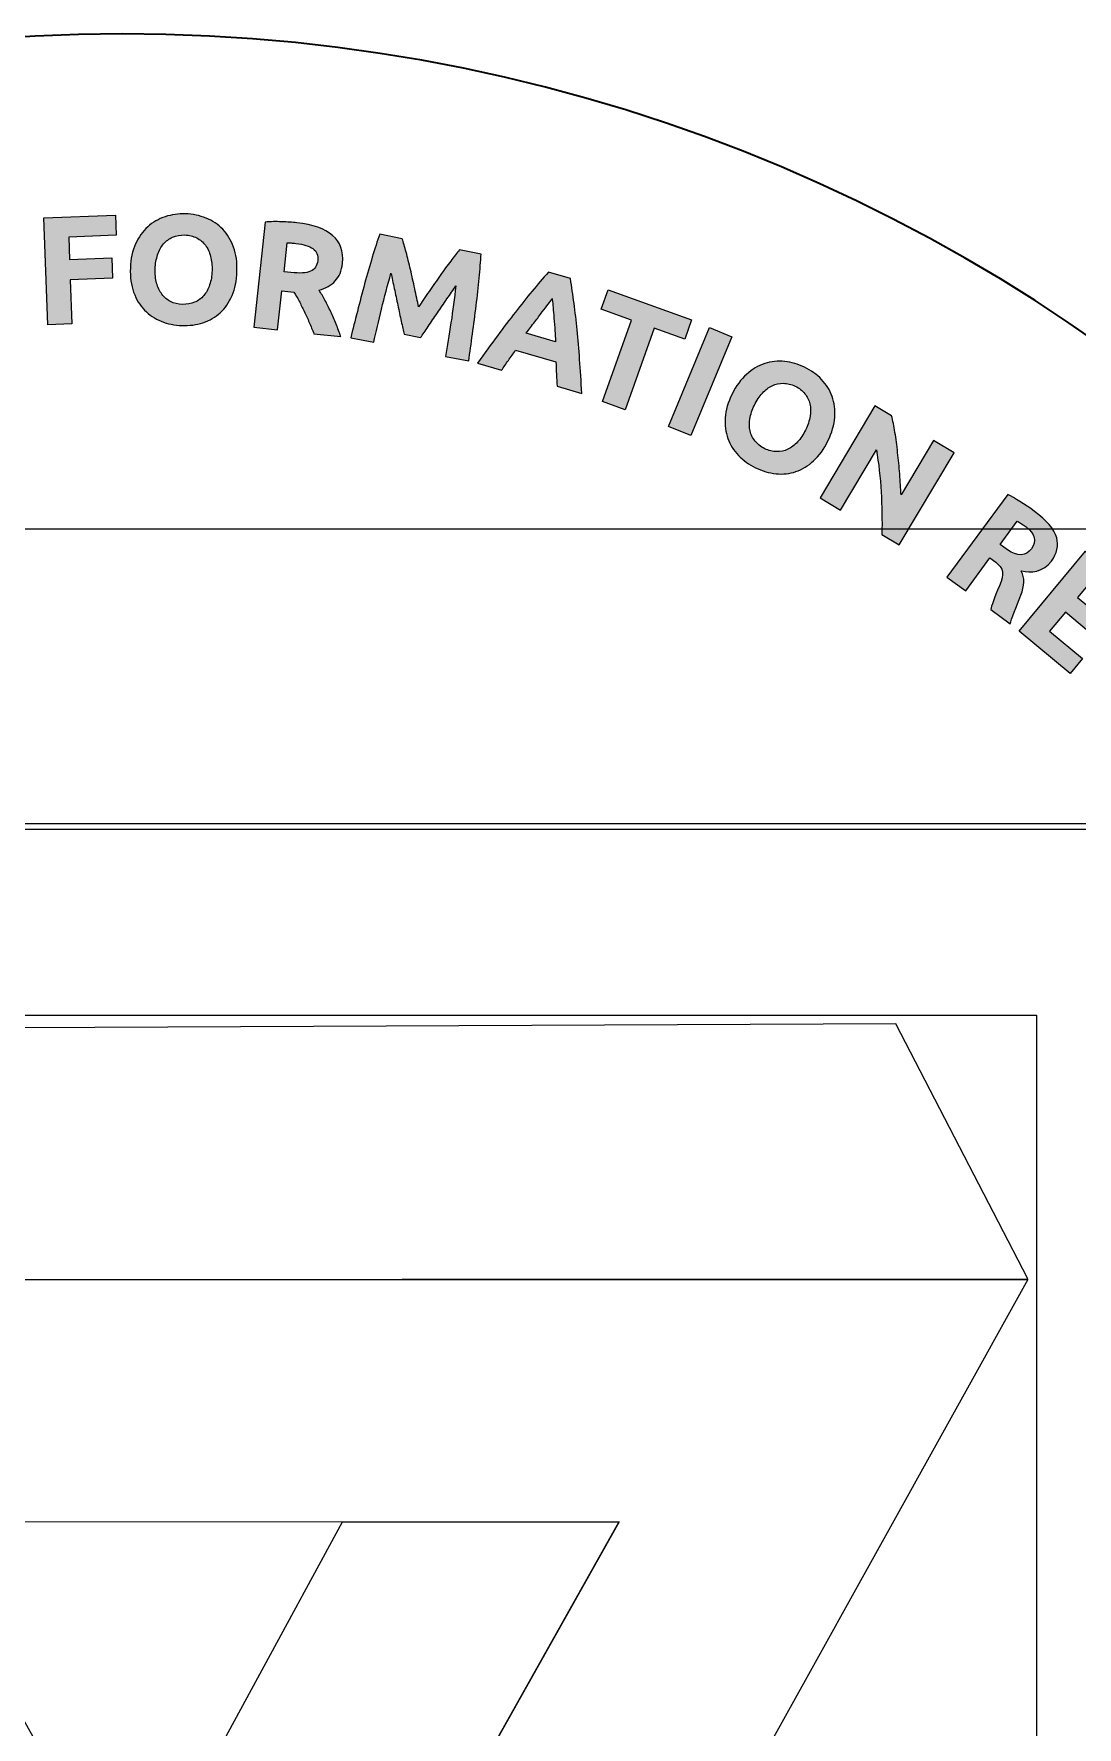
# Model space of a CAD drawing. Header units: inches. Extents: x -2274 to 2242, y -41 to -2.
# Drawn here: x 27.8 to 39.81, y -21.41 to -1.91 of the extents above; entities that cross this region are included whole.
import ezdxf

# ---------------------------------------------------------------- set-up
doc = ezdxf.new("R2010")
doc.units = ezdxf.units.IN
doc.header["$MEASUREMENT"] = 0
doc.layers.add('Layer 3', color=7, linetype='Continuous')

# ---------------------------------------------------------------- blocks, each defined once
blk = doc.blocks.new('block 10')
at = {"layer": 'Layer 3', "true_color": 0xffffff}
h = blk.add_hatch(color=7, dxfattribs=at)
h.dxf.hatch_style = 2
h.paths.add_polyline_path([(27.96, -5.261), (27.914, -4.028), (28.739, -3.997), (28.748, -4.23), (28.2, -4.251), (28.209, -4.509), (28.697, -4.491), (28.706, -4.724), (28.218, -4.742), (28.237, -5.251)])
h = blk.add_hatch(color=7, dxfattribs=at)
h.dxf.hatch_style = 2
edge = h.paths.add_edge_path()
edge.add_spline(control_points=[(30.137, -4.648), (30.134, -4.754), (30.115, -4.846), (30.081, -4.925), (30.047, -5.004), (30.002, -5.07), (29.945, -5.122), (29.889, -5.174), (29.823, -5.212), (29.746, -5.237), (29.67, -5.262), (29.589, -5.273), (29.502, -5.27), (29.418, -5.267), (29.339, -5.251), (29.265, -5.221), (29.191, -5.191), (29.128, -5.149), (29.074, -5.093), (29.019, -5.037), (28.978, -4.969), (28.948, -4.887), (28.919, -4.806), (28.906, -4.713), (28.91, -4.607), (28.913, -4.502), (28.933, -4.409), (28.969, -4.33), (29.005, -4.252), (29.052, -4.186), (29.11, -4.133), (29.168, -4.08), (29.235, -4.042), (29.31, -4.017), (29.385, -3.992), (29.463, -3.981), (29.545, -3.984), (29.629, -3.986), (29.708, -4.003), (29.782, -4.032), (29.856, -4.062), (29.92, -4.106), (29.974, -4.162), (30.028, -4.218), (30.069, -4.287), (30.099, -4.368), (30.128, -4.449), (30.141, -4.543), (30.137, -4.648)], knot_values=[0, 0, 0, 0, 1, 1, 1, 2, 2, 2, 3, 3, 3, 4, 4, 4, 5, 5, 5, 6, 6, 6, 7, 7, 7, 8, 8, 8, 9, 9, 9, 10, 10, 10, 11, 11, 11, 12, 12, 12, 13, 13, 13, 14, 14, 14, 15, 15, 15, 16, 16, 16, 16], degree=3, periodic=1)
edge = h.paths.add_edge_path()
edge.add_spline(control_points=[(29.196, -4.617), (29.194, -4.677), (29.2, -4.732), (29.213, -4.781), (29.226, -4.83), (29.246, -4.873), (29.273, -4.909), (29.3, -4.945), (29.333, -4.973), (29.373, -4.993), (29.412, -5.014), (29.458, -5.025), (29.51, -5.026), (29.561, -5.028), (29.607, -5.02), (29.649, -5.002), (29.691, -4.985), (29.726, -4.959), (29.755, -4.925), (29.784, -4.891), (29.807, -4.85), (29.823, -4.801), (29.84, -4.754), (29.849, -4.699), (29.851, -4.638), (29.853, -4.578), (29.847, -4.523), (29.834, -4.473), (29.821, -4.424), (29.801, -4.381), (29.774, -4.345), (29.748, -4.309), (29.714, -4.281), (29.674, -4.261), (29.634, -4.24), (29.588, -4.229), (29.537, -4.227), (29.485, -4.226), (29.438, -4.234), (29.397, -4.252), (29.356, -4.271), (29.321, -4.297), (29.292, -4.33), (29.263, -4.365), (29.24, -4.406), (29.224, -4.455), (29.208, -4.503), (29.198, -4.558), (29.196, -4.617)], knot_values=[0, 0, 0, 0, 1, 1, 1, 2, 2, 2, 3, 3, 3, 4, 4, 4, 5, 5, 5, 6, 6, 6, 7, 7, 7, 8, 8, 8, 9, 9, 9, 10, 10, 10, 11, 11, 11, 12, 12, 12, 13, 13, 13, 14, 14, 14, 15, 15, 15, 16, 16, 16, 16], degree=3, periodic=1)
h = blk.add_hatch(color=7, dxfattribs=at)
h.dxf.hatch_style = 2
edge = h.paths.add_edge_path()
edge.add_spline(control_points=[(30.827, -4.087), (31.011, -4.107), (31.148, -4.155), (31.239, -4.232), (31.329, -4.308), (31.367, -4.416), (31.352, -4.553), (31.342, -4.64), (31.315, -4.707), (31.269, -4.757), (31.224, -4.806), (31.162, -4.842), (31.084, -4.864), (31.106, -4.898), (31.128, -4.935), (31.151, -4.978), (31.173, -5.021), (31.196, -5.065), (31.217, -5.111), (31.239, -5.157), (31.26, -5.205), (31.279, -5.254), (31.299, -5.303), (31.317, -5.351), (31.333, -5.398), (31.333, -5.398), (31.024, -5.364), (31.024, -5.364), (31.007, -5.322), (30.988, -5.279), (30.97, -5.234), (30.951, -5.191), (30.932, -5.148), (30.912, -5.106), (30.892, -5.065), (30.872, -5.025), (30.853, -4.988), (30.833, -4.95), (30.812, -4.916), (30.792, -4.885), (30.792, -4.885), (30.655, -4.87), (30.655, -4.87), (30.655, -4.87), (30.606, -5.318), (30.606, -5.318), (30.606, -5.318), (30.33, -5.287), (30.33, -5.287), (30.33, -5.287), (30.464, -4.079), (30.464, -4.079), (30.526, -4.073), (30.589, -4.072), (30.653, -4.075), (30.719, -4.077), (30.776, -4.081), (30.827, -4.087)], knot_values=[0, 0, 0, 0, 1, 1, 1, 2, 2, 2, 3, 3, 3, 4, 4, 4, 5, 5, 5, 6, 6, 6, 7, 7, 7, 8, 8, 8, 9, 9, 9, 10, 10, 10, 11, 11, 11, 12, 12, 12, 13, 13, 13, 14, 14, 14, 15, 15, 15, 16, 16, 16, 17, 17, 17, 18, 18, 18, 19, 19, 19, 19], degree=3, periodic=1)
edge = h.paths.add_edge_path()
edge.add_spline(control_points=[(30.817, -4.324), (30.796, -4.322), (30.778, -4.32), (30.763, -4.319), (30.746, -4.319), (30.731, -4.318), (30.717, -4.318), (30.717, -4.318), (30.68, -4.651), (30.68, -4.651), (30.68, -4.651), (30.758, -4.659), (30.758, -4.659), (30.862, -4.671), (30.937, -4.666), (30.985, -4.645), (31.033, -4.624), (31.06, -4.583), (31.067, -4.52), (31.074, -4.46), (31.056, -4.415), (31.013, -4.384), (30.971, -4.354), (30.905, -4.334), (30.817, -4.324)], knot_values=[0, 0, 0, 0, 1, 1, 1, 2, 2, 2, 3, 3, 3, 4, 4, 4, 5, 5, 5, 6, 6, 6, 7, 7, 7, 8, 8, 8, 8], degree=3, periodic=1)
h = blk.add_hatch(color=7, dxfattribs=at)
h.dxf.hatch_style = 2
edge = h.paths.add_edge_path()
edge.add_spline(control_points=[(32.041, -4.27), (32.055, -4.312), (32.069, -4.364), (32.086, -4.426), (32.102, -4.488), (32.119, -4.555), (32.136, -4.626), (32.152, -4.698), (32.169, -4.771), (32.184, -4.846), (32.2, -4.92), (32.215, -4.99), (32.229, -5.056), (32.266, -5), (32.306, -4.941), (32.349, -4.878), (32.392, -4.815), (32.435, -4.754), (32.477, -4.694), (32.52, -4.634), (32.56, -4.578), (32.599, -4.527), (32.637, -4.476), (32.671, -4.433), (32.7, -4.399), (32.7, -4.399), (32.948, -4.448), (32.948, -4.448), (32.943, -4.53), (32.936, -4.623), (32.927, -4.724), (32.917, -4.826), (32.905, -4.931), (32.892, -5.04), (32.879, -5.149), (32.864, -5.259), (32.849, -5.368), (32.835, -5.478), (32.82, -5.581), (32.806, -5.677), (32.806, -5.677), (32.54, -5.625), (32.54, -5.625), (32.56, -5.507), (32.581, -5.378), (32.602, -5.238), (32.623, -5.098), (32.642, -4.957), (32.658, -4.813), (32.627, -4.858), (32.593, -4.908), (32.556, -4.962), (32.519, -5.017), (32.482, -5.071), (32.445, -5.125), (32.408, -5.18), (32.373, -5.232), (32.339, -5.281), (32.305, -5.331), (32.276, -5.373), (32.252, -5.408), (32.252, -5.408), (32.061, -5.371), (32.061, -5.371), (32.052, -5.33), (32.042, -5.279), (32.029, -5.221), (32.016, -5.162), (32.003, -5.1), (31.99, -5.036), (31.976, -4.972), (31.963, -4.907), (31.949, -4.843), (31.935, -4.778), (31.922, -4.72), (31.911, -4.667), (31.871, -4.805), (31.835, -4.943), (31.802, -5.081), (31.769, -5.218), (31.739, -5.345), (31.712, -5.462), (31.712, -5.462), (31.447, -5.41), (31.447, -5.41), (31.47, -5.315), (31.496, -5.215), (31.524, -5.108), (31.551, -5.001), (31.579, -4.894), (31.608, -4.788), (31.637, -4.682), (31.666, -4.58), (31.696, -4.482), (31.725, -4.384), (31.753, -4.296), (31.781, -4.219), (31.781, -4.219), (32.041, -4.27), (32.041, -4.27)], knot_values=[0, 0, 0, 0, 1, 1, 1, 2, 2, 2, 3, 3, 3, 4, 4, 4, 5, 5, 5, 6, 6, 6, 7, 7, 7, 8, 8, 8, 9, 9, 9, 10, 10, 10, 11, 11, 11, 12, 12, 12, 13, 13, 13, 14, 14, 14, 15, 15, 15, 16, 16, 16, 17, 17, 17, 18, 18, 18, 19, 19, 19, 20, 20, 20, 21, 21, 21, 22, 22, 22, 23, 23, 23, 24, 24, 24, 25, 25, 25, 26, 26, 26, 27, 27, 27, 28, 28, 28, 29, 29, 29, 30, 30, 30, 31, 31, 31, 32, 32, 32, 33, 33, 33, 33], degree=3, periodic=1)
h = blk.add_hatch(color=7, dxfattribs=at)
h.dxf.hatch_style = 2
edge = h.paths.add_edge_path()
edge.add_spline(control_points=[(33.823, -5.97), (33.821, -5.925), (33.819, -5.878), (33.817, -5.83), (33.814, -5.783), (33.812, -5.735), (33.809, -5.688), (33.809, -5.688), (33.346, -5.554), (33.346, -5.554), (33.319, -5.593), (33.291, -5.632), (33.263, -5.671), (33.236, -5.71), (33.21, -5.748), (33.185, -5.785), (33.185, -5.785), (32.908, -5.705), (32.908, -5.705), (32.989, -5.59), (33.066, -5.485), (33.137, -5.388), (33.208, -5.291), (33.277, -5.2), (33.343, -5.116), (33.409, -5.031), (33.473, -4.951), (33.535, -4.875), (33.597, -4.8), (33.66, -4.727), (33.724, -4.657), (33.724, -4.657), (33.977, -4.73), (33.977, -4.73), (33.992, -4.823), (34.006, -4.919), (34.019, -5.015), (34.032, -5.113), (34.044, -5.214), (34.054, -5.321), (34.065, -5.428), (34.075, -5.541), (34.083, -5.661), (34.092, -5.781), (34.101, -5.911), (34.108, -6.052), (34.108, -6.052), (33.823, -5.97), (33.823, -5.97)], knot_values=[0, 0, 0, 0, 1, 1, 1, 2, 2, 2, 3, 3, 3, 4, 4, 4, 5, 5, 5, 6, 6, 6, 7, 7, 7, 8, 8, 8, 9, 9, 9, 10, 10, 10, 11, 11, 11, 12, 12, 12, 13, 13, 13, 14, 14, 14, 15, 15, 15, 16, 16, 16, 16], degree=3, periodic=1)
edge = h.paths.add_edge_path()
edge.add_spline(control_points=[(33.767, -4.96), (33.756, -4.976), (33.741, -4.997), (33.721, -5.023), (33.701, -5.049), (33.678, -5.08), (33.652, -5.114), (33.626, -5.149), (33.597, -5.187), (33.566, -5.228), (33.534, -5.27), (33.501, -5.313), (33.468, -5.359), (33.468, -5.359), (33.807, -5.457), (33.807, -5.457), (33.804, -5.401), (33.8, -5.346), (33.797, -5.295), (33.793, -5.243), (33.789, -5.196), (33.785, -5.152), (33.781, -5.109), (33.778, -5.071), (33.775, -5.038), (33.772, -5.005), (33.769, -4.979), (33.767, -4.96)], knot_values=[0, 0, 0, 0, 1, 1, 1, 2, 2, 2, 3, 3, 3, 4, 4, 4, 5, 5, 5, 6, 6, 6, 7, 7, 7, 8, 8, 8, 9, 9, 9, 9], degree=3, periodic=1)
h = blk.add_hatch(color=7, dxfattribs=at)
h.dxf.hatch_style = 2
h.paths.add_polyline_path([(35.373, -5.203), (35.293, -5.426), (34.943, -5.3), (34.607, -6.239), (34.345, -6.145), (34.681, -5.207), (34.331, -5.081), (34.411, -4.858)])
h = blk.add_hatch(color=7, dxfattribs=at)
h.dxf.hatch_style = 2
h.paths.add_polyline_path([(35.58, -5.293), (35.836, -5.399), (35.363, -6.538), (35.106, -6.432)])
h = blk.add_hatch(color=7, dxfattribs=at)
h.dxf.hatch_style = 2
edge = h.paths.add_edge_path()
edge.add_spline(control_points=[(36.942, -6.598), (36.896, -6.693), (36.841, -6.77), (36.777, -6.828), (36.714, -6.886), (36.646, -6.928), (36.573, -6.952), (36.501, -6.977), (36.424, -6.985), (36.345, -6.977), (36.265, -6.968), (36.186, -6.945), (36.108, -6.907), (36.033, -6.87), (35.967, -6.823), (35.912, -6.765), (35.857, -6.708), (35.816, -6.643), (35.789, -6.57), (35.763, -6.497), (35.753, -6.418), (35.759, -6.332), (35.765, -6.246), (35.792, -6.155), (35.838, -6.06), (35.884, -5.965), (35.94, -5.889), (36.005, -5.832), (36.07, -5.774), (36.139, -5.733), (36.214, -5.709), (36.289, -5.684), (36.365, -5.676), (36.444, -5.684), (36.522, -5.692), (36.599, -5.714), (36.672, -5.75), (36.748, -5.787), (36.814, -5.834), (36.869, -5.891), (36.924, -5.949), (36.965, -6.014), (36.991, -6.087), (37.017, -6.161), (37.027, -6.241), (37.021, -6.327), (37.014, -6.413), (36.988, -6.503), (36.942, -6.598)], knot_values=[0, 0, 0, 0, 1, 1, 1, 2, 2, 2, 3, 3, 3, 4, 4, 4, 5, 5, 5, 6, 6, 6, 7, 7, 7, 8, 8, 8, 9, 9, 9, 10, 10, 10, 11, 11, 11, 12, 12, 12, 13, 13, 13, 14, 14, 14, 15, 15, 15, 16, 16, 16, 16], degree=3, periodic=1)
edge = h.paths.add_edge_path()
edge.add_spline(control_points=[(36.096, -6.186), (36.069, -6.24), (36.052, -6.292), (36.044, -6.343), (36.036, -6.393), (36.037, -6.44), (36.046, -6.484), (36.056, -6.527), (36.075, -6.566), (36.103, -6.601), (36.131, -6.636), (36.168, -6.665), (36.215, -6.688), (36.261, -6.71), (36.306, -6.722), (36.352, -6.722), (36.397, -6.723), (36.439, -6.714), (36.48, -6.695), (36.52, -6.676), (36.558, -6.647), (36.593, -6.61), (36.627, -6.573), (36.658, -6.527), (36.684, -6.473), (36.711, -6.418), (36.728, -6.366), (36.736, -6.315), (36.745, -6.264), (36.744, -6.217), (36.734, -6.173), (36.725, -6.13), (36.705, -6.09), (36.677, -6.055), (36.649, -6.02), (36.611, -5.991), (36.566, -5.969), (36.519, -5.946), (36.473, -5.935), (36.428, -5.935), (36.383, -5.935), (36.34, -5.944), (36.3, -5.963), (36.26, -5.983), (36.222, -6.011), (36.187, -6.049), (36.152, -6.087), (36.121, -6.132), (36.096, -6.186)], knot_values=[0, 0, 0, 0, 1, 1, 1, 2, 2, 2, 3, 3, 3, 4, 4, 4, 5, 5, 5, 6, 6, 6, 7, 7, 7, 8, 8, 8, 9, 9, 9, 10, 10, 10, 11, 11, 11, 12, 12, 12, 13, 13, 13, 14, 14, 14, 15, 15, 15, 16, 16, 16, 16], degree=3, periodic=1)
h = blk.add_hatch(color=7, dxfattribs=at)
h.dxf.hatch_style = 2
edge = h.paths.add_edge_path()
edge.add_spline(control_points=[(37.563, -7.677), (37.567, -7.515), (37.564, -7.351), (37.555, -7.186), (37.545, -7.02), (37.527, -6.858), (37.5, -6.7), (37.5, -6.7), (37.087, -7.395), (37.087, -7.395), (37.087, -7.395), (36.851, -7.254), (36.851, -7.254), (36.851, -7.254), (37.482, -6.194), (37.482, -6.194), (37.482, -6.194), (37.676, -6.309), (37.676, -6.309), (37.69, -6.363), (37.702, -6.426), (37.714, -6.5), (37.726, -6.573), (37.736, -6.65), (37.745, -6.731), (37.755, -6.812), (37.762, -6.894), (37.769, -6.979), (37.775, -7.063), (37.78, -7.144), (37.784, -7.221), (37.784, -7.221), (38.156, -6.595), (38.156, -6.595), (38.156, -6.595), (38.394, -6.736), (38.394, -6.736), (38.394, -6.736), (37.763, -7.797), (37.763, -7.797), (37.763, -7.797), (37.563, -7.677), (37.563, -7.677)], knot_values=[0, 0, 0, 0, 1, 1, 1, 2, 2, 2, 3, 3, 3, 4, 4, 4, 5, 5, 5, 6, 6, 6, 7, 7, 7, 8, 8, 8, 9, 9, 9, 10, 10, 10, 11, 11, 11, 12, 12, 12, 13, 13, 13, 14, 14, 14, 14], degree=3, periodic=1)
h = blk.add_hatch(color=7, dxfattribs=at)
h.dxf.hatch_style = 2
edge = h.paths.add_edge_path()
edge.add_spline(control_points=[(39.014, -7.215), (39.093, -7.256), (39.204, -7.324), (39.32, -7.41), (39.463, -7.515), (39.547, -7.611), (39.576, -7.716), (39.599, -7.803), (39.581, -7.894), (39.516, -7.983), (39.425, -8.106), (39.275, -8.126), (39.17, -8.095), (39.17, -8.095), (39.167, -8.099), (39.167, -8.099), (39.214, -8.176), (39.204, -8.268), (39.163, -8.375), (39.113, -8.506), (39.05, -8.654), (39.042, -8.705), (39.042, -8.705), (38.818, -8.54), (38.818, -8.54), (38.822, -8.501), (38.858, -8.406), (38.916, -8.266), (38.979, -8.126), (38.962, -8.063), (38.874, -7.996), (38.874, -7.996), (38.808, -7.947), (38.808, -7.947), (38.808, -7.947), (38.529, -8.327), (38.529, -8.327), (38.529, -8.327), (38.313, -8.168), (38.313, -8.168), (38.313, -8.168), (39.014, -7.215), (39.014, -7.215)], knot_values=[0, 0, 0, 0, 1, 1, 1, 2, 2, 2, 3, 3, 3, 4, 4, 4, 5, 5, 5, 6, 6, 6, 7, 7, 7, 8, 8, 8, 9, 9, 9, 10, 10, 10, 11, 11, 11, 12, 12, 12, 13, 13, 13, 14, 14, 14, 14], degree=3, periodic=1)
edge = h.paths.add_edge_path()
edge.add_spline(control_points=[(38.924, -7.79), (38.924, -7.79), (39.011, -7.853), (39.011, -7.853), (39.119, -7.933), (39.224, -7.926), (39.286, -7.842), (39.352, -7.753), (39.324, -7.665), (39.225, -7.589), (39.172, -7.55), (39.139, -7.532), (39.121, -7.524), (39.121, -7.524), (38.924, -7.79), (38.924, -7.79)], knot_values=[0, 0, 0, 0, 1, 1, 1, 2, 2, 2, 3, 3, 3, 4, 4, 4, 5, 5, 5, 5], degree=3, periodic=1)
h = blk.add_hatch(color=7, dxfattribs=at)
h.dxf.hatch_style = 2
h.paths.add_polyline_path([(40.015, -8.854), (39.676, -8.572), (39.495, -8.791), (39.874, -9.105), (39.732, -9.276), (39.144, -8.788), (39.909, -7.867), (40.478, -8.339), (40.336, -8.51), (39.976, -8.211), (39.817, -8.403), (40.156, -8.684)])
at = {"layer": 'Layer 3', "lineweight": 0}
for points in [[(27.96, -5.261), (27.914, -4.028), (28.739, -3.997), (28.748, -4.23), (28.2, -4.251), (28.209, -4.509), (28.697, -4.491), (28.706, -4.724), (28.218, -4.742), (28.237, -5.251), (27.96, -5.261)], [(35.373, -5.203), (35.293, -5.426), (34.943, -5.3), (34.607, -6.239), (34.345, -6.145), (34.681, -5.207), (34.331, -5.081), (34.411, -4.858), (35.373, -5.203)], [(35.58, -5.293), (35.836, -5.399), (35.363, -6.538), (35.106, -6.432), (35.58, -5.293)], [(40.015, -8.854), (39.676, -8.572), (39.495, -8.791), (39.874, -9.105), (39.732, -9.276), (39.144, -8.788), (39.909, -7.867), (40.478, -8.339), (40.336, -8.51), (39.976, -8.211), (39.817, -8.403), (40.156, -8.684), (40.015, -8.854)]]:
    blk.add_lwpolyline(points, dxfattribs=at)
for points, knots in [([(30.137, -4.648), (30.134, -4.754), (30.115, -4.846), (30.081, -4.925), (30.047, -5.004), (30.002, -5.07), (29.945, -5.122), (29.889, -5.174), (29.823, -5.212), (29.746, -5.237), (29.67, -5.262), (29.589, -5.273), (29.502, -5.27), (29.418, -5.267), (29.339, -5.251), (29.265, -5.221), (29.191, -5.191), (29.128, -5.149), (29.074, -5.093), (29.019, -5.037), (28.978, -4.969), (28.948, -4.887), (28.919, -4.806), (28.906, -4.713), (28.91, -4.607), (28.913, -4.502), (28.933, -4.409), (28.969, -4.33), (29.005, -4.252), (29.052, -4.186), (29.11, -4.133), (29.168, -4.08), (29.235, -4.042), (29.31, -4.017), (29.385, -3.992), (29.463, -3.981), (29.545, -3.984), (29.629, -3.986), (29.708, -4.003), (29.782, -4.032), (29.856, -4.062), (29.92, -4.106), (29.974, -4.162), (30.028, -4.218), (30.069, -4.287), (30.099, -4.368), (30.128, -4.449), (30.141, -4.543), (30.137, -4.648)], [0, 0, 0, 0, 1, 1, 1, 2, 2, 2, 3, 3, 3, 4, 4, 4, 5, 5, 5, 6, 6, 6, 7, 7, 7, 8, 8, 8, 9, 9, 9, 10, 10, 10, 11, 11, 11, 12, 12, 12, 13, 13, 13, 14, 14, 14, 15, 15, 15, 16, 16, 16, 16]), ([(30.827, -4.087), (31.011, -4.107), (31.148, -4.155), (31.239, -4.232), (31.329, -4.308), (31.367, -4.416), (31.352, -4.553), (31.342, -4.64), (31.315, -4.707), (31.269, -4.757), (31.224, -4.806), (31.162, -4.842), (31.084, -4.864), (31.106, -4.898), (31.128, -4.935), (31.151, -4.978), (31.173, -5.021), (31.196, -5.065), (31.217, -5.111), (31.239, -5.157), (31.26, -5.205), (31.279, -5.254), (31.299, -5.303), (31.317, -5.351), (31.333, -5.398), (31.333, -5.398), (31.024, -5.364), (31.024, -5.364), (31.007, -5.322), (30.988, -5.279), (30.97, -5.234), (30.951, -5.191), (30.932, -5.148), (30.912, -5.106), (30.892, -5.065), (30.872, -5.025), (30.853, -4.988), (30.833, -4.95), (30.812, -4.916), (30.792, -4.885), (30.792, -4.885), (30.655, -4.87), (30.655, -4.87), (30.655, -4.87), (30.606, -5.318), (30.606, -5.318), (30.606, -5.318), (30.33, -5.287), (30.33, -5.287), (30.33, -5.287), (30.464, -4.079), (30.464, -4.079), (30.526, -4.073), (30.589, -4.072), (30.653, -4.075), (30.719, -4.077), (30.776, -4.081), (30.827, -4.087)], [0, 0, 0, 0, 1, 1, 1, 2, 2, 2, 3, 3, 3, 4, 4, 4, 5, 5, 5, 6, 6, 6, 7, 7, 7, 8, 8, 8, 9, 9, 9, 10, 10, 10, 11, 11, 11, 12, 12, 12, 13, 13, 13, 14, 14, 14, 15, 15, 15, 16, 16, 16, 17, 17, 17, 18, 18, 18, 19, 19, 19, 19]), ([(29.196, -4.617), (29.194, -4.677), (29.2, -4.732), (29.213, -4.781), (29.226, -4.83), (29.246, -4.873), (29.273, -4.909), (29.3, -4.945), (29.333, -4.973), (29.373, -4.993), (29.412, -5.014), (29.458, -5.025), (29.51, -5.026), (29.561, -5.028), (29.607, -5.02), (29.649, -5.002), (29.691, -4.985), (29.726, -4.959), (29.755, -4.925), (29.784, -4.891), (29.807, -4.85), (29.823, -4.801), (29.84, -4.754), (29.849, -4.699), (29.851, -4.638), (29.853, -4.578), (29.847, -4.523), (29.834, -4.473), (29.821, -4.424), (29.801, -4.381), (29.774, -4.345), (29.748, -4.309), (29.714, -4.281), (29.674, -4.261), (29.634, -4.24), (29.588, -4.229), (29.537, -4.227), (29.485, -4.226), (29.438, -4.234), (29.397, -4.252), (29.356, -4.271), (29.321, -4.297), (29.292, -4.33), (29.263, -4.365), (29.24, -4.406), (29.224, -4.455), (29.208, -4.503), (29.198, -4.558), (29.196, -4.617)], [0, 0, 0, 0, 1, 1, 1, 2, 2, 2, 3, 3, 3, 4, 4, 4, 5, 5, 5, 6, 6, 6, 7, 7, 7, 8, 8, 8, 9, 9, 9, 10, 10, 10, 11, 11, 11, 12, 12, 12, 13, 13, 13, 14, 14, 14, 15, 15, 15, 16, 16, 16, 16]), ([(32.041, -4.27), (32.055, -4.312), (32.069, -4.364), (32.086, -4.426), (32.102, -4.488), (32.119, -4.555), (32.136, -4.626), (32.152, -4.698), (32.169, -4.771), (32.184, -4.846), (32.2, -4.92), (32.215, -4.99), (32.229, -5.056), (32.266, -5), (32.306, -4.941), (32.349, -4.878), (32.392, -4.815), (32.435, -4.754), (32.477, -4.694), (32.52, -4.634), (32.56, -4.578), (32.599, -4.527), (32.637, -4.476), (32.671, -4.433), (32.7, -4.399), (32.7, -4.399), (32.948, -4.448), (32.948, -4.448), (32.943, -4.53), (32.936, -4.623), (32.927, -4.724), (32.917, -4.826), (32.905, -4.931), (32.892, -5.04), (32.879, -5.149), (32.864, -5.259), (32.849, -5.368), (32.835, -5.478), (32.82, -5.581), (32.806, -5.677), (32.806, -5.677), (32.54, -5.625), (32.54, -5.625), (32.56, -5.507), (32.581, -5.378), (32.602, -5.238), (32.623, -5.098), (32.642, -4.957), (32.658, -4.813), (32.627, -4.858), (32.593, -4.908), (32.556, -4.962), (32.519, -5.017), (32.482, -5.071), (32.445, -5.125), (32.408, -5.18), (32.373, -5.232), (32.339, -5.281), (32.305, -5.331), (32.276, -5.373), (32.252, -5.408), (32.252, -5.408), (32.061, -5.371), (32.061, -5.371), (32.052, -5.33), (32.042, -5.279), (32.029, -5.221), (32.016, -5.162), (32.003, -5.1), (31.99, -5.036), (31.976, -4.972), (31.963, -4.907), (31.949, -4.843), (31.935, -4.778), (31.922, -4.72), (31.911, -4.667), (31.871, -4.805), (31.835, -4.943), (31.802, -5.081), (31.769, -5.218), (31.739, -5.345), (31.712, -5.462), (31.712, -5.462), (31.447, -5.41), (31.447, -5.41), (31.47, -5.315), (31.496, -5.215), (31.524, -5.108), (31.551, -5.001), (31.579, -4.894), (31.608, -4.788), (31.637, -4.682), (31.666, -4.58), (31.696, -4.482), (31.725, -4.384), (31.753, -4.296), (31.781, -4.219), (31.781, -4.219), (32.041, -4.27), (32.041, -4.27)], [0, 0, 0, 0, 1, 1, 1, 2, 2, 2, 3, 3, 3, 4, 4, 4, 5, 5, 5, 6, 6, 6, 7, 7, 7, 8, 8, 8, 9, 9, 9, 10, 10, 10, 11, 11, 11, 12, 12, 12, 13, 13, 13, 14, 14, 14, 15, 15, 15, 16, 16, 16, 17, 17, 17, 18, 18, 18, 19, 19, 19, 20, 20, 20, 21, 21, 21, 22, 22, 22, 23, 23, 23, 24, 24, 24, 25, 25, 25, 26, 26, 26, 27, 27, 27, 28, 28, 28, 29, 29, 29, 30, 30, 30, 31, 31, 31, 32, 32, 32, 33, 33, 33, 33]), ([(30.817, -4.324), (30.796, -4.322), (30.778, -4.32), (30.763, -4.319), (30.746, -4.319), (30.731, -4.318), (30.717, -4.318), (30.717, -4.318), (30.68, -4.651), (30.68, -4.651), (30.68, -4.651), (30.758, -4.659), (30.758, -4.659), (30.862, -4.671), (30.937, -4.666), (30.985, -4.645), (31.033, -4.624), (31.06, -4.583), (31.067, -4.52), (31.074, -4.46), (31.056, -4.415), (31.013, -4.384), (30.971, -4.354), (30.905, -4.334), (30.817, -4.324)], [0, 0, 0, 0, 1, 1, 1, 2, 2, 2, 3, 3, 3, 4, 4, 4, 5, 5, 5, 6, 6, 6, 7, 7, 7, 8, 8, 8, 8]), ([(33.823, -5.97), (33.821, -5.925), (33.819, -5.878), (33.817, -5.83), (33.814, -5.783), (33.812, -5.735), (33.809, -5.688), (33.809, -5.688), (33.346, -5.554), (33.346, -5.554), (33.319, -5.593), (33.291, -5.632), (33.263, -5.671), (33.236, -5.71), (33.21, -5.748), (33.185, -5.785), (33.185, -5.785), (32.908, -5.705), (32.908, -5.705), (32.989, -5.59), (33.066, -5.485), (33.137, -5.388), (33.208, -5.291), (33.277, -5.2), (33.343, -5.116), (33.409, -5.031), (33.473, -4.951), (33.535, -4.875), (33.597, -4.8), (33.66, -4.727), (33.724, -4.657), (33.724, -4.657), (33.977, -4.73), (33.977, -4.73), (33.992, -4.823), (34.006, -4.919), (34.019, -5.015), (34.032, -5.113), (34.044, -5.214), (34.054, -5.321), (34.065, -5.428), (34.075, -5.541), (34.083, -5.661), (34.092, -5.781), (34.101, -5.911), (34.108, -6.052), (34.108, -6.052), (33.823, -5.97), (33.823, -5.97)], [0, 0, 0, 0, 1, 1, 1, 2, 2, 2, 3, 3, 3, 4, 4, 4, 5, 5, 5, 6, 6, 6, 7, 7, 7, 8, 8, 8, 9, 9, 9, 10, 10, 10, 11, 11, 11, 12, 12, 12, 13, 13, 13, 14, 14, 14, 15, 15, 15, 16, 16, 16, 16]), ([(33.767, -4.96), (33.756, -4.976), (33.741, -4.997), (33.721, -5.023), (33.701, -5.049), (33.678, -5.08), (33.652, -5.114), (33.626, -5.149), (33.597, -5.187), (33.566, -5.228), (33.534, -5.27), (33.501, -5.313), (33.468, -5.359), (33.468, -5.359), (33.807, -5.457), (33.807, -5.457), (33.804, -5.401), (33.8, -5.346), (33.797, -5.295), (33.793, -5.243), (33.789, -5.196), (33.785, -5.152), (33.781, -5.109), (33.778, -5.071), (33.775, -5.038), (33.772, -5.005), (33.769, -4.979), (33.767, -4.96)], [0, 0, 0, 0, 1, 1, 1, 2, 2, 2, 3, 3, 3, 4, 4, 4, 5, 5, 5, 6, 6, 6, 7, 7, 7, 8, 8, 8, 9, 9, 9, 9]), ([(36.942, -6.598), (36.896, -6.693), (36.841, -6.77), (36.777, -6.828), (36.714, -6.886), (36.646, -6.928), (36.573, -6.952), (36.501, -6.977), (36.424, -6.985), (36.345, -6.977), (36.265, -6.968), (36.186, -6.945), (36.108, -6.907), (36.033, -6.87), (35.967, -6.823), (35.912, -6.765), (35.857, -6.708), (35.816, -6.643), (35.789, -6.57), (35.763, -6.497), (35.753, -6.418), (35.759, -6.332), (35.765, -6.246), (35.792, -6.155), (35.838, -6.06), (35.884, -5.965), (35.94, -5.889), (36.005, -5.832), (36.07, -5.774), (36.139, -5.733), (36.214, -5.709), (36.289, -5.684), (36.365, -5.676), (36.444, -5.684), (36.522, -5.692), (36.599, -5.714), (36.672, -5.75), (36.748, -5.787), (36.814, -5.834), (36.869, -5.891), (36.924, -5.949), (36.965, -6.014), (36.991, -6.087), (37.017, -6.161), (37.027, -6.241), (37.021, -6.327), (37.014, -6.413), (36.988, -6.503), (36.942, -6.598)], [0, 0, 0, 0, 1, 1, 1, 2, 2, 2, 3, 3, 3, 4, 4, 4, 5, 5, 5, 6, 6, 6, 7, 7, 7, 8, 8, 8, 9, 9, 9, 10, 10, 10, 11, 11, 11, 12, 12, 12, 13, 13, 13, 14, 14, 14, 15, 15, 15, 16, 16, 16, 16]), ([(36.096, -6.186), (36.069, -6.24), (36.052, -6.292), (36.044, -6.343), (36.036, -6.393), (36.037, -6.44), (36.046, -6.484), (36.056, -6.527), (36.075, -6.566), (36.103, -6.601), (36.131, -6.636), (36.168, -6.665), (36.215, -6.688), (36.261, -6.71), (36.306, -6.722), (36.352, -6.722), (36.397, -6.723), (36.439, -6.714), (36.48, -6.695), (36.52, -6.676), (36.558, -6.647), (36.593, -6.61), (36.627, -6.573), (36.658, -6.527), (36.684, -6.473), (36.711, -6.418), (36.728, -6.366), (36.736, -6.315), (36.745, -6.264), (36.744, -6.217), (36.734, -6.173), (36.725, -6.13), (36.705, -6.09), (36.677, -6.055), (36.649, -6.02), (36.611, -5.991), (36.566, -5.969), (36.519, -5.946), (36.473, -5.935), (36.428, -5.935), (36.383, -5.935), (36.34, -5.944), (36.3, -5.963), (36.26, -5.983), (36.222, -6.011), (36.187, -6.049), (36.152, -6.087), (36.121, -6.132), (36.096, -6.186)], [0, 0, 0, 0, 1, 1, 1, 2, 2, 2, 3, 3, 3, 4, 4, 4, 5, 5, 5, 6, 6, 6, 7, 7, 7, 8, 8, 8, 9, 9, 9, 10, 10, 10, 11, 11, 11, 12, 12, 12, 13, 13, 13, 14, 14, 14, 15, 15, 15, 16, 16, 16, 16]), ([(37.563, -7.677), (37.567, -7.515), (37.564, -7.351), (37.555, -7.186), (37.545, -7.02), (37.527, -6.858), (37.5, -6.7), (37.5, -6.7), (37.087, -7.395), (37.087, -7.395), (37.087, -7.395), (36.851, -7.254), (36.851, -7.254), (36.851, -7.254), (37.482, -6.194), (37.482, -6.194), (37.482, -6.194), (37.676, -6.309), (37.676, -6.309), (37.69, -6.363), (37.702, -6.426), (37.714, -6.5), (37.726, -6.573), (37.736, -6.65), (37.745, -6.731), (37.755, -6.812), (37.762, -6.894), (37.769, -6.979), (37.775, -7.063), (37.78, -7.144), (37.784, -7.221), (37.784, -7.221), (38.156, -6.595), (38.156, -6.595), (38.156, -6.595), (38.394, -6.736), (38.394, -6.736), (38.394, -6.736), (37.763, -7.797), (37.763, -7.797), (37.763, -7.797), (37.563, -7.677), (37.563, -7.677)], [0, 0, 0, 0, 1, 1, 1, 2, 2, 2, 3, 3, 3, 4, 4, 4, 5, 5, 5, 6, 6, 6, 7, 7, 7, 8, 8, 8, 9, 9, 9, 10, 10, 10, 11, 11, 11, 12, 12, 12, 13, 13, 13, 14, 14, 14, 14]), ([(39.014, -7.215), (39.093, -7.256), (39.204, -7.324), (39.32, -7.41), (39.463, -7.515), (39.547, -7.611), (39.576, -7.716), (39.599, -7.803), (39.581, -7.894), (39.516, -7.983), (39.425, -8.106), (39.275, -8.126), (39.17, -8.095), (39.17, -8.095), (39.167, -8.099), (39.167, -8.099), (39.214, -8.176), (39.204, -8.268), (39.163, -8.375), (39.113, -8.506), (39.05, -8.654), (39.042, -8.705), (39.042, -8.705), (38.818, -8.54), (38.818, -8.54), (38.822, -8.501), (38.858, -8.406), (38.916, -8.266), (38.979, -8.126), (38.962, -8.063), (38.874, -7.996), (38.874, -7.996), (38.808, -7.947), (38.808, -7.947), (38.808, -7.947), (38.529, -8.327), (38.529, -8.327), (38.529, -8.327), (38.313, -8.168), (38.313, -8.168), (38.313, -8.168), (39.014, -7.215), (39.014, -7.215)], [0, 0, 0, 0, 1, 1, 1, 2, 2, 2, 3, 3, 3, 4, 4, 4, 5, 5, 5, 6, 6, 6, 7, 7, 7, 8, 8, 8, 9, 9, 9, 10, 10, 10, 11, 11, 11, 12, 12, 12, 13, 13, 13, 14, 14, 14, 14]), ([(38.924, -7.79), (38.924, -7.79), (39.011, -7.853), (39.011, -7.853), (39.119, -7.933), (39.224, -7.926), (39.286, -7.842), (39.352, -7.753), (39.324, -7.665), (39.225, -7.589), (39.172, -7.55), (39.139, -7.532), (39.121, -7.524), (39.121, -7.524), (38.924, -7.79), (38.924, -7.79)], [0, 0, 0, 0, 1, 1, 1, 2, 2, 2, 3, 3, 3, 4, 4, 4, 5, 5, 5, 5])]:
    blk.add_open_spline(points, degree=3, knots=knots, dxfattribs=at)
blk = doc.blocks.new('block 15')
at = {"layer": 'Layer 3', "lineweight": 0}
for points in [[(18.422, -13.211), (39.342, -13.211), (39.342, -32.186), (18.422, -32.186), (18.422, -13.211)], [(27.214, -32.078), (18.522, -16.258), (20.115, -13.39), (27.326, -26.458), (31.351, -19.048), (34.538, -19.048), (27.214, -32.078)], [(27.328, -26.455), (28.917, -23.528), (24.83, -16.256), (39.242, -16.248), (37.725, -13.31), (20.116, -13.391), (27.328, -26.455)], [(27.215, -32.078), (34.533, -19.052), (26.398, -19.047), (24.838, -16.258), (39.242, -16.256), (30.454, -32.086), (27.215, -32.078)]]:
    blk.add_lwpolyline(points, dxfattribs=at)
at = {"layer": 'Layer 3', "color": 7, "lineweight": 20, "true_color": 0xffffff}
for points in [[(27.214, -32.078), (18.522, -16.258), (20.115, -13.39), (27.326, -26.458), (31.351, -19.048), (34.538, -19.048), (27.214, -32.078)], [(27.328, -26.455), (28.917, -23.528), (24.83, -16.256), (39.242, -16.248), (37.725, -13.31), (20.116, -13.391), (27.328, -26.455)], [(27.215, -32.078), (34.533, -19.052), (26.398, -19.047), (24.838, -16.258), (39.242, -16.256), (30.454, -32.086), (27.215, -32.078)]]:
    blk.add_lwpolyline(points, dxfattribs=at)
blk = doc.blocks.new('block 14')
at = {"layer": 'Layer 3', "lineweight": 0}
blk.add_lwpolyline([(13.881, -7.612), (43.883, -7.612), (43.883, -37.614), (13.881, -37.614), (13.881, -7.612)], dxfattribs=at)
at = {"layer": 'Layer 3'}
blk.add_blockref('block 15', (0, 0), dxfattribs=at)
blk = doc.blocks.new('block 13')
at = {"layer": 'Layer 3', "lineweight": 0}
blk.add_lwpolyline([(18.422, -13.211), (39.342, -13.211), (39.342, -32.186), (18.422, -32.186), (18.422, -13.211)], dxfattribs=at)
at = {"layer": 'Layer 3'}
blk.add_blockref('block 14', (0, 0), dxfattribs=at)
blk = doc.blocks.new('block 12')
at = {"layer": 'Layer 3'}
blk.add_blockref('block 13', (0, 0), dxfattribs=at)
blk = doc.blocks.new('block 20')
at = {"layer": 'Layer 3', "lineweight": 0}
blk.add_lwpolyline([(-2270.58, -11.005), (396.774, -11.005), (393.146, -30.257), (-2274.209, -30.257), (-2270.58, -11.005)], dxfattribs=at)
blk = doc.blocks.new('block 21')
at = {"layer": 'Layer 3', "lineweight": 0}
blk.add_lwpolyline([(2238.594, -30.321), (-428.76, -30.321), (-425.132, -11.069), (2242.222, -11.069), (2238.594, -30.321)], dxfattribs=at)
blk = doc.blocks.new('block 19')
at = {"layer": 'Layer 3'}
for name in ['block 20', 'block 21']:
    blk.add_blockref(name, (0, 0), dxfattribs=at)
blk = doc.blocks.new('block 18')
at = {"layer": 'Layer 3'}
blk.add_blockref('block 19', (0, 0), dxfattribs=at)
blk = doc.blocks.new('block 17')
at = {"layer": 'Layer 3'}
blk.add_blockref('block 18', (0, 0), dxfattribs=at)
blk = doc.blocks.new('block 16')
at = {"layer": 'Layer 3'}
blk.add_blockref('block 17', (0, 0), dxfattribs=at)

msp = doc.modelspace()

# ---------------------------------------------------------------- linework, layer by layer
at = {"layer": 'Layer 3', "color": 7, "lineweight": 35, "true_color": 0xffffff}
msp.add_open_spline([(48.316, -21.41), (48.316, -32.18), (39.586, -40.911), (28.816, -40.911), (18.046, -40.911), (9.317, -32.18), (9.317, -21.41), (9.317, -10.641), (18.046, -1.911), (28.816, -1.911), (39.586, -1.911), (48.316, -10.641), (48.316, -21.41)], degree=3, knots=[0, 0, 0, 0, 1, 1, 1, 2, 2, 2, 3, 3, 3, 4, 4, 4, 4], dxfattribs=at)

# ---------------------------------------------------------------- block references
at = {"layer": 'Layer 3'}
for name in ['block 10', 'block 16', 'block 12']:
    msp.add_blockref(name, (0, 0), dxfattribs=at)

doc.saveas('drawing.dxf')
